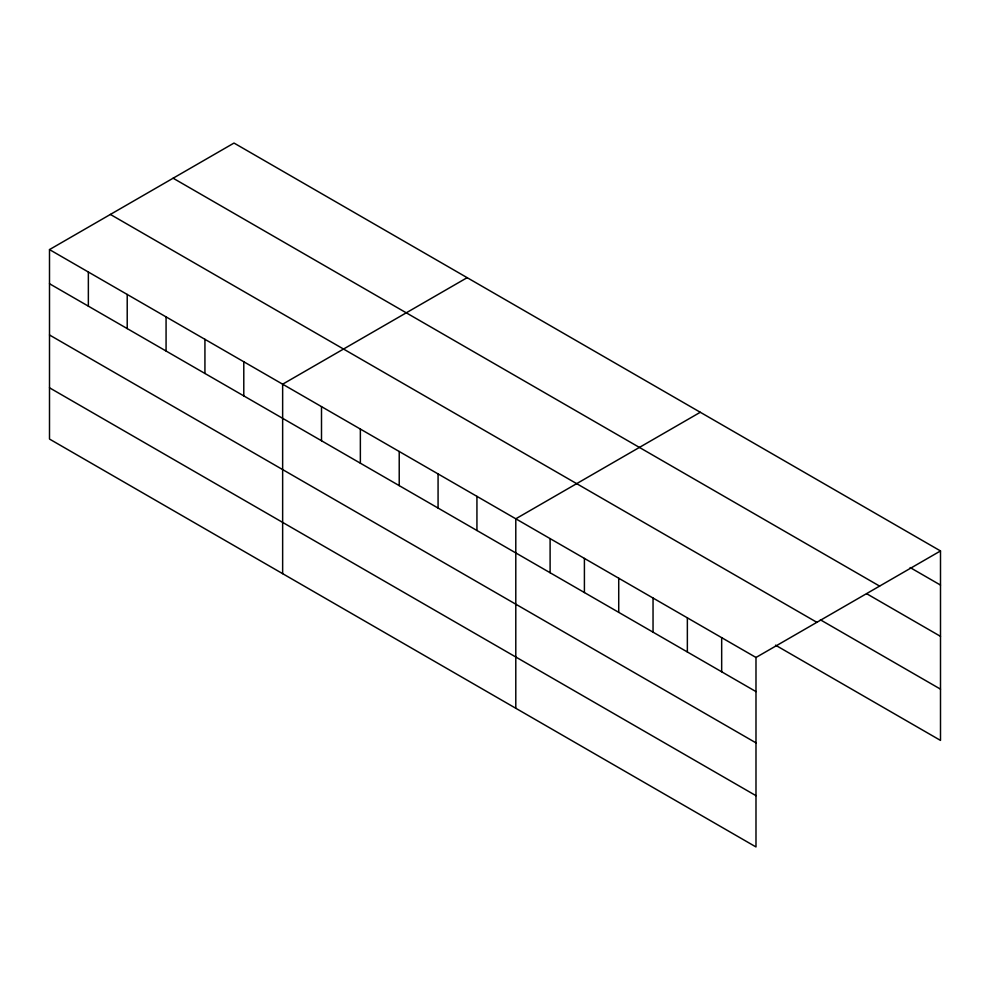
<?xml version="1.0" encoding="UTF-8"?>
<svg xmlns="http://www.w3.org/2000/svg" width="990" height="990" viewBox="0 0 990 990"><rect width="100%" height="100%" fill="white"/><g stroke="black" fill="none" stroke-linecap="round" stroke-linejoin="round"><path stroke-width="1.49" d="M49.5 249.591L755.989 657.471L755.989 846.945L49.5 439.053L49.5 249.591L234.011 143.055L940.5 550.947L940.5 740.409L775.516 645.171M467.156 277.67L282.645 384.194L282.645 573.656M700.289 412.273L515.79 518.797L515.79 708.258M755.989 657.471L940.5 550.947M910.144 567.555L940.5 585.078M173.126 178.212L879.615 586.105M866.584 593.666L940.5 636.347M820.401 619.814L940.5 689.151M110.385 214.434L816.874 622.326M49.5 283.722L755.989 691.602M49.5 334.979L755.989 742.871M49.5 387.795L755.989 795.675M721.673 637.659L721.673 671.789M687.357 617.847L687.357 651.977M653.041 598.034L653.041 632.177M618.725 578.222L618.725 612.365M584.409 558.422L584.409 592.552M550.106 538.61L550.106 572.74M476.933 496.361L476.933 530.491M438.075 473.925L438.075 508.056M399.218 451.489L399.218 485.62M360.36 429.054L360.36 463.184M321.502 406.618L321.502 440.748M243.788 361.758L243.788 395.889M204.93 339.322L204.93 373.453M166.072 316.887L166.072 351.017M127.215 294.451L127.215 328.581M88.358 272.015L88.358 306.145"/></g></svg>
